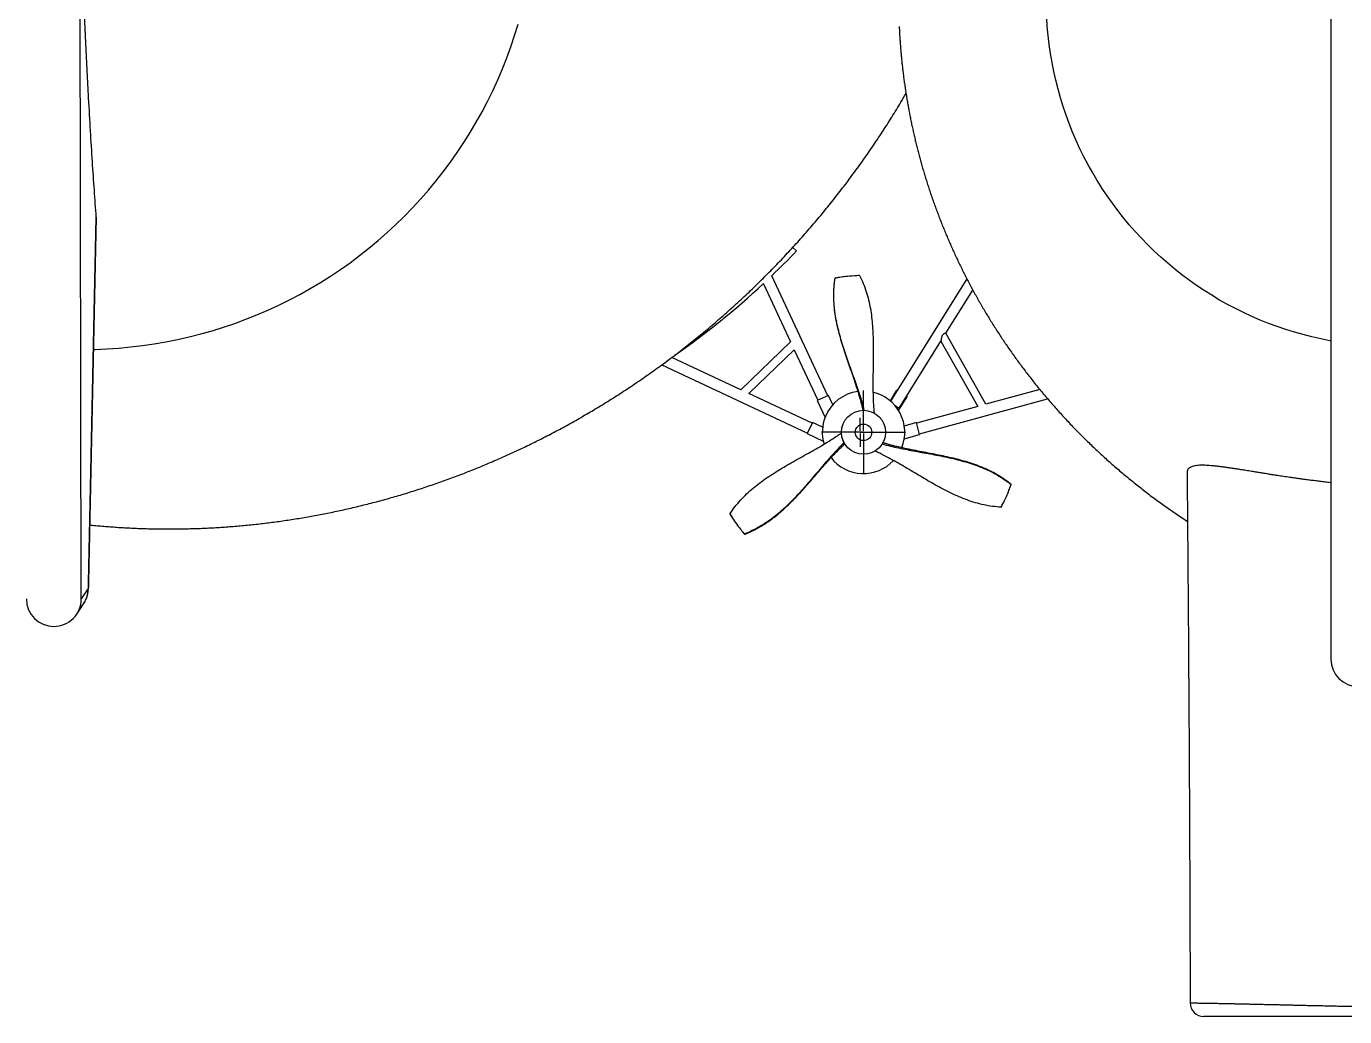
# Model space of a CAD drawing. Header units: millimetres. Extents: x 0 to 594, y 0 to 420.
# Drawn here: x 157.62 to 181.61, y 287.48 to 305.49 of the extents above; entities that cross this region are included whole.
import ezdxf

# ---------------------------------------------------------------- set-up
doc = ezdxf.new("R2010")
doc.units = ezdxf.units.MM
doc.layers.add('10', color=7, linetype='Continuous')

# ---------------------------------------------------------------- blocks, each defined once
blk = doc.blocks.new('SW_CENTERMARKSYMBOL_9')
at = {"layer": '10', "color": 0}
for p, q in [((0, 0.025), (0, 0.7625)), ((-0.025, 0), (-0.7625, 0)), ((0, 0), (-0.0125, 0)), ((0, 0), (0, 0.0125)), ((0, 0), (0, -0.0125)), ((0, 0), (0.0125, 0)), ((0.025, 0), (0.7625, 0)), ((0, -0.025), (0, -0.7625))]:
    blk.add_line(p, q, dxfattribs=at)
blk = doc.blocks.new('SW_CENTERMARKSYMBOL_11')
at = {"layer": '10', "color": 0}
for p, q in [((0, 0.025), (0, 0.2625)), ((-0.025, 0), (-0.2625, 0)), ((0, 0), (-0.0125, 0)), ((0, 0), (0, 0.0125)), ((0, 0), (0, -0.0125)), ((0, 0), (0.0125, 0)), ((0.025, 0), (0.2625, 0)), ((0, -0.025), (0, -0.2625))]:
    blk.add_line(p, q, dxfattribs=at)

msp = doc.modelspace()

# ---------------------------------------------------------------- linework, layer by layer
at = {"color": 7, "linetype": 'Continuous', "lineweight": 25}
for p, q in [((158.623, 295.077), (158.579, 319.044)), ((181.357, 317.983), (181.357, 293.983)), ((158.896, 302.02), (158.755, 295.386)), ((158.756, 295.375), (158.896, 302.011)), ((158.896, 302.02), (158.895, 302.011)), ((171.567, 301.469), (171.634, 301.405)), ((171.032, 300.81), (171.525, 299.752)), ((172.202, 298.773), (171.185, 300.955)), ((172.388, 300.918), (172.331, 300.909)), ((172.331, 300.909), (172.335, 300.91)), ((172.779, 300.956), (172.724, 300.954)), ((172.779, 300.956), (172.782, 300.956)), ((172.782, 300.956), (172.783, 300.956)), ((174.734, 300.899), (173.346, 298.674)), ((174.351, 299.908), (174.842, 300.694)), ((175.081, 298.617), (174.352, 299.908)), ((171.525, 299.752), (170.623, 298.88)), ((170.769, 298.812), (171.593, 299.608)), ((171.593, 299.608), (172.021, 298.689)), ((173.504, 298.549), (174.261, 299.763)), ((174.261, 299.763), (174.931, 298.576)), ((169.182, 299.332), (171.836, 298.094)), ((170.623, 298.88), (169.364, 299.467)), ((173.456, 298.873), (173.337, 298.682)), ((173.456, 298.873), (173.466, 298.867)), ((176.061, 298.886), (175.081, 298.617)), ((171.92, 298.276), (170.769, 298.812)), ((172.214, 298.779), (172.01, 298.684)), ((172.01, 298.684), (172.153, 298.376)), ((172.294, 298.607), (172.214, 298.779)), ((173.419, 298.602), (173.504, 298.549)), ((173.491, 298.505), (173.647, 298.754)), ((173.636, 298.761), (173.647, 298.754)), ((173.872, 298.078), (176.202, 298.717)), ((172.842, 298.509), (172.867, 298.508)), ((173.04, 298.462), (173.046, 298.459)), ((174.931, 298.576), (173.819, 298.271)), ((171.926, 298.287), (171.831, 298.083)), ((172.11, 298.201), (171.926, 298.287)), ((173.815, 298.283), (173.595, 298.222)), ((173.875, 298.066), (173.815, 298.283)), ((171.831, 298.083), (172.122, 297.947)), ((172.455, 298.092), (172.454, 298.099)), ((172.503, 297.917), (172.482, 297.962)), ((172.513, 297.897), (172.501, 297.92)), ((173.207, 297.919), (173.194, 297.897)), ((173.595, 297.989), (173.875, 298.066)), ((173.067, 297.77), (173.062, 297.766)), ((173.101, 297.793), (173.099, 297.792)), ((175.521, 297.107), (175.541, 297.161)), ((175.541, 297.161), (175.539, 297.157)), ((175.358, 296.749), (175.356, 296.746)), ((175.358, 296.749), (175.383, 296.798)), ((170.424, 296.622), (170.423, 296.623)), ((170.425, 296.619), (170.424, 296.622)), ((170.425, 296.619), (170.455, 296.573)), ((170.654, 296.299), (170.69, 296.255)), ((170.69, 296.255), (170.687, 296.258)), ((158.748, 295.266), (158.623, 295.077)), ((158.756, 295.375), (158.755, 295.386)), ((158.539, 294.8), (158.665, 294.988)), ((178.796, 287.732), (178.796, 287.732))]:
    msp.add_line(p, q, dxfattribs=at)
at = {"color": 7, "linetype": 'Continuous', "lineweight": 25, "flags": 128}
for points in [[(181.357, 299.769), (181.335, 299.773), (181.173, 299.805), (181.012, 299.842), (180.852, 299.883), (180.693, 299.927), (180.536, 299.976), (180.379, 300.03), (180.224, 300.087), (180.071, 300.148), (179.919, 300.213), (179.769, 300.283), (179.621, 300.356), (179.475, 300.433), (179.331, 300.513), (179.189, 300.598), (179.05, 300.686), (178.912, 300.778), (178.777, 300.873), (178.645, 300.972), (178.515, 301.075), (178.389, 301.18), (178.264, 301.29), (178.143, 301.402), (178.025, 301.517), (177.91, 301.636), (177.798, 301.757), (177.689, 301.881), (177.583, 302.008), (177.481, 302.138), (177.382, 302.271), (177.287, 302.406), (177.195, 302.543), (177.107, 302.683), (177.023, 302.825), (176.942, 302.969), (176.865, 303.116), (176.792, 303.264), (176.723, 303.414), (176.658, 303.566), (176.597, 303.72), (176.539, 303.875), (176.486, 304.031), (176.437, 304.189), (176.393, 304.348), (176.352, 304.508), (176.316, 304.67), (176.283, 304.832), (176.255, 304.995), (176.232, 305.158), (176.212, 305.323), (176.197, 305.487), (176.186, 305.652)], [(158.845, 299.616), (158.872, 299.616), (159.089, 299.625), (159.305, 299.639), (159.52, 299.659), (159.735, 299.684), (159.949, 299.715), (160.162, 299.752), (160.375, 299.794), (160.586, 299.842), (160.795, 299.895), (161.003, 299.954), (161.21, 300.018), (161.415, 300.087), (161.618, 300.162), (161.819, 300.242), (162.017, 300.328), (162.214, 300.418), (162.408, 300.514), (162.599, 300.615), (162.788, 300.72), (162.973, 300.831), (163.156, 300.946), (163.336, 301.067), (163.512, 301.191), (163.686, 301.321), (163.855, 301.455), (164.021, 301.593), (164.184, 301.736), (164.342, 301.882), (164.497, 302.033), (164.648, 302.188), (164.794, 302.347), (164.937, 302.51), (165.075, 302.676), (165.208, 302.846), (165.338, 303.019), (165.462, 303.196), (165.582, 303.376), (165.697, 303.559), (165.807, 303.745), (165.913, 303.933), (166.013, 304.125), (166.108, 304.319), (166.199, 304.515), (166.284, 304.714), (166.363, 304.915), (166.438, 305.118), (166.507, 305.323), (166.571, 305.529)], [(158.755, 295.386), (158.755, 295.367), (158.755, 295.35), (158.754, 295.334), (158.753, 295.32), (158.753, 295.307), (158.752, 295.295), (158.751, 295.286), (158.751, 295.278), (158.75, 295.272), (158.749, 295.268), (158.748, 295.266)]]:
    msp.add_lwpolyline(points, dxfattribs=at)
at = {"color": 7, "linetype": 'Continuous', "lineweight": 25}
for radius in [0.4, 0.15]:
    msp.add_circle((172.854, 298.108), radius, dxfattribs=at)
for centre, radius, start, end in [((161.06, 311.511), 14.627, 313.8066, 316.2962), ((161.06, 311.511), 14.627, 304.8507, 312.9809), ((172.854, 298.108), 0.75, 97.9734, 157.5517), ((172.854, 298.108), 0.75, 337.9695, 76.7283), ((172.854, 298.108), 0.75, 157.5517, 196.7413), ((172.854, 298.108), 0.75, 217.9753, 316.7298), ((158.25, 295.265), 0.498, 326.3438, 0.1111), ((158.124, 295.078), 0.501, 180.1439, 270.0044), ((158.124, 295.076), 0.498, 269.9608, 0.1004), ((181.857, 293.982), 0.5, 179.9607, 269.9607), ((179.046, 287.733), 0.25, 180.1172, 270.0001)]:
    msp.add_arc(centre, radius, start, end, dxfattribs=at)
for points, knots in [([(158.896, 302.02), (158.884, 302.177), (158.872, 302.34), (158.848, 302.678), (158.837, 302.852), (158.813, 303.213), (158.802, 303.399), (158.779, 303.783), (158.768, 303.981), (158.751, 304.288), (158.746, 304.391), (158.735, 304.602), (158.729, 304.709), (158.718, 304.926), (158.713, 305.036), (158.705, 305.204), (158.702, 305.261), (158.697, 305.375), (158.694, 305.432), (158.689, 305.548), (158.686, 305.607), (158.681, 305.725), (158.678, 305.785), (158.673, 305.905), (158.67, 305.966), (158.667, 306.059), (158.665, 306.09), (158.663, 306.152), (158.662, 306.184), (158.659, 306.248), (158.658, 306.28), (158.656, 306.329), (158.655, 306.345), (158.654, 306.378), (158.654, 306.394), (158.652, 306.444), (158.651, 306.478), (158.648, 306.547), (158.647, 306.582), (158.645, 306.635), (158.645, 306.653), (158.644, 306.69), (158.643, 306.709), (158.642, 306.747), (158.642, 306.766), (158.641, 306.796), (158.641, 306.806), (158.64, 306.827), (158.64, 306.837), (158.64, 306.868), (158.639, 306.889), (158.638, 306.932), (158.638, 306.954), (158.638, 306.988), (158.638, 307), (158.637, 307.017), (158.637, 307.023), (158.637, 307.035), (158.637, 307.041), (158.637, 307.071), (158.637, 307.094), (158.637, 307.142), (158.637, 307.166), (158.637, 307.197), (158.637, 307.203), (158.637, 307.215), (158.637, 307.221), (158.637, 307.239), (158.637, 307.25), (158.638, 307.285), (158.638, 307.308), (158.638, 307.342), (158.638, 307.353), (158.639, 307.37), (158.639, 307.375), (158.639, 307.386), (158.639, 307.392), (158.639, 307.419), (158.64, 307.441), (158.641, 307.483), (158.641, 307.503), (158.642, 307.544), (158.642, 307.564), (158.643, 307.603), (158.644, 307.623), (158.645, 307.681), (158.646, 307.719), (158.648, 307.794), (158.649, 307.83), (158.652, 307.903), (158.653, 307.94), (158.654, 307.993), (158.655, 308.011), (158.656, 308.047), (158.656, 308.064), (158.658, 308.117), (158.659, 308.152), (158.662, 308.222), (158.663, 308.256), (158.666, 308.359), (158.668, 308.427), (158.673, 308.562), (158.676, 308.629), (158.68, 308.761), (158.683, 308.827), (158.69, 309.023), (158.695, 309.151), (158.705, 309.406), (158.71, 309.532), (158.72, 309.781), (158.725, 309.904), (158.733, 310.086), (158.735, 310.147), (158.74, 310.267), (158.743, 310.326), (158.756, 310.623), (158.766, 310.854), (158.788, 311.305), (158.798, 311.525), (158.82, 311.953), (158.831, 312.161), (158.853, 312.567), (158.864, 312.764), (158.876, 312.956)], [0, 0, 0, 0, 0.0625, 0.0625, 0.125, 0.125, 0.1875, 0.1875, 0.25, 0.25, 0.28125, 0.28125, 0.3125, 0.3125, 0.34375, 0.34375, 0.359375, 0.359375, 0.375, 0.375, 0.390625, 0.390625, 0.40625, 0.40625, 0.421875, 0.421875, 0.429687, 0.429687, 0.4375, 0.4375, 0.445312, 0.445312, 0.449219, 0.449219, 0.453125, 0.453125, 0.460937, 0.460937, 0.46875, 0.46875, 0.472656, 0.472656, 0.476562, 0.476562, 0.480469, 0.480469, 0.482422, 0.482422, 0.484375, 0.484375, 0.488281, 0.488281, 0.492187, 0.492187, 0.494141, 0.494141, 0.495117, 0.495117, 0.496094, 0.496094, 0.5, 0.5, 0.503906, 0.503906, 0.504883, 0.504883, 0.505859, 0.505859, 0.507812, 0.507812, 0.511719, 0.511719, 0.513672, 0.513672, 0.514648, 0.514648, 0.515625, 0.515625, 0.519531, 0.519531, 0.523437, 0.523437, 0.527344, 0.527344, 0.53125, 0.53125, 0.539062, 0.539062, 0.546875, 0.546875, 0.554687, 0.554687, 0.558594, 0.558594, 0.5625, 0.5625, 0.570312, 0.570312, 0.578125, 0.578125, 0.59375, 0.59375, 0.609375, 0.609375, 0.625, 0.625, 0.65625, 0.65625, 0.6875, 0.6875, 0.71875, 0.71875, 0.734375, 0.734375, 0.75, 0.75, 0.8125, 0.8125, 0.875, 0.875, 0.9375, 0.9375, 1, 1, 1, 1]), ([(173.503, 305.488), (173.504, 305.462), (173.507, 305.408), (173.511, 305.327), (173.516, 305.245), (173.522, 305.162), (173.529, 305.077), (173.536, 304.992), (173.544, 304.906), (173.553, 304.82), (173.563, 304.733), (173.573, 304.646), (173.584, 304.558), (173.596, 304.47), (173.609, 304.382), (173.622, 304.293), (173.637, 304.204), (173.652, 304.115), (173.668, 304.025), (173.684, 303.935), (173.702, 303.845), (173.72, 303.755), (173.739, 303.665), (173.759, 303.574), (173.78, 303.483), (173.801, 303.392), (173.824, 303.301), (173.847, 303.21), (173.871, 303.119), (173.896, 303.027), (173.922, 302.935), (173.949, 302.844), (173.977, 302.752), (174.006, 302.66), (174.035, 302.568), (174.066, 302.475), (174.097, 302.383), (174.13, 302.291), (174.163, 302.198), (174.197, 302.106), (174.233, 302.013), (174.269, 301.92), (174.306, 301.827), (174.344, 301.735), (174.383, 301.642), (174.423, 301.549), (174.465, 301.456), (174.507, 301.363), (174.55, 301.27), (174.594, 301.177), (174.64, 301.085), (174.686, 300.992), (174.733, 300.899), (174.782, 300.806), (174.831, 300.713), (174.882, 300.621), (174.934, 300.528), (174.987, 300.436), (175.04, 300.343), (175.095, 300.251), (175.151, 300.159), (175.209, 300.067), (175.267, 299.975), (175.327, 299.884), (175.387, 299.792), (175.449, 299.701), (175.512, 299.61), (175.576, 299.519), (175.641, 299.428), (175.707, 299.338), (175.775, 299.248), (175.844, 299.158), (175.914, 299.068), (175.985, 298.979), (176.057, 298.89), (176.13, 298.802), (176.205, 298.714), (176.281, 298.626), (176.358, 298.539), (176.436, 298.452), (176.515, 298.365), (176.596, 298.279), (176.677, 298.194), (176.76, 298.109), (176.845, 298.024), (176.93, 297.94), (177.016, 297.856), (177.104, 297.774), (177.193, 297.691), (177.283, 297.609), (177.374, 297.528), (177.467, 297.448), (177.56, 297.368), (177.655, 297.289), (177.751, 297.21), (177.848, 297.133), (177.946, 297.056), (178.046, 296.98), (178.146, 296.904), (178.248, 296.829), (178.351, 296.756), (178.455, 296.683), (178.56, 296.611), (178.658, 296.545), (178.721, 296.504), (178.748, 296.486)], [0, 0, 0, 0, 0.005488, 0.011124, 0.016858, 0.022676, 0.028569, 0.034529, 0.040551, 0.046631, 0.052766, 0.058954, 0.065194, 0.071485, 0.077827, 0.084219, 0.090661, 0.097155, 0.103701, 0.110299, 0.11695, 0.123656, 0.130418, 0.137237, 0.144113, 0.151049, 0.158046, 0.165105, 0.172228, 0.179416, 0.186671, 0.193993, 0.201386, 0.20885, 0.216387, 0.223999, 0.231686, 0.239452, 0.247296, 0.255222, 0.26323, 0.271322, 0.279499, 0.287764, 0.296117, 0.304561, 0.313096, 0.321725, 0.330449, 0.339268, 0.348186, 0.357203, 0.36632, 0.375539, 0.384862, 0.394289, 0.403823, 0.413464, 0.423213, 0.433073, 0.443043, 0.453126, 0.463323, 0.473634, 0.48406, 0.494604, 0.505265, 0.516046, 0.526946, 0.537966, 0.549109, 0.560373, 0.571761, 0.583273, 0.59491, 0.606672, 0.61856, 0.630575, 0.642717, 0.654987, 0.667384, 0.679911, 0.692566, 0.70535, 0.718264, 0.731307, 0.74448, 0.757784, 0.771217, 0.78478, 0.798473, 0.812295, 0.826248, 0.840329, 0.85454, 0.86888, 0.883348, 0.897943, 0.912667, 0.927517, 0.942493, 0.957595, 0.972821, 0.988172, 1, 1, 1, 1]), ([(158.778, 296.423), (158.795, 296.421), (158.851, 296.415), (158.946, 296.407), (159.063, 296.397), (159.18, 296.388), (159.299, 296.379), (159.417, 296.372), (159.537, 296.366), (159.657, 296.361), (159.777, 296.357), (159.898, 296.353), (160.02, 296.351), (160.142, 296.35), (160.264, 296.35), (160.387, 296.351), (160.511, 296.353), (160.635, 296.356), (160.759, 296.36), (160.884, 296.365), (161.009, 296.371), (161.135, 296.379), (161.261, 296.387), (161.388, 296.397), (161.515, 296.408), (161.643, 296.42), (161.771, 296.433), (161.899, 296.447), (162.028, 296.463), (162.157, 296.48), (162.286, 296.497), (162.416, 296.517), (162.546, 296.537), (162.677, 296.559), (162.807, 296.582), (162.939, 296.606), (163.07, 296.631), (163.201, 296.658), (163.333, 296.686), (163.465, 296.715), (163.598, 296.746), (163.73, 296.778), (163.863, 296.811), (163.996, 296.846), (164.129, 296.882), (164.262, 296.919), (164.395, 296.957), (164.528, 296.997), (164.662, 297.039), (164.795, 297.082), (164.929, 297.126), (165.063, 297.171), (165.196, 297.218), (165.33, 297.266), (165.464, 297.316), (165.597, 297.367), (165.731, 297.42), (165.865, 297.474), (165.998, 297.529), (166.131, 297.586), (166.264, 297.644), (166.398, 297.704), (166.53, 297.765), (166.663, 297.827), (166.796, 297.891), (166.928, 297.957), (167.06, 298.023), (167.192, 298.092), (167.323, 298.161), (167.454, 298.232), (167.585, 298.305), (167.715, 298.379), (167.845, 298.455), (167.975, 298.531), (168.104, 298.61), (168.233, 298.69), (168.362, 298.771), (168.49, 298.853), (168.617, 298.937), (168.744, 299.023), (168.87, 299.11), (168.996, 299.198), (169.121, 299.287), (169.246, 299.378), (169.37, 299.471), (169.493, 299.565), (169.615, 299.66), (169.737, 299.756), (169.859, 299.854), (169.979, 299.954), (170.099, 300.054), (170.218, 300.156), (170.336, 300.259), (170.453, 300.364), (170.569, 300.47), (170.685, 300.577), (170.8, 300.685), (170.914, 300.795), (171.026, 300.906), (171.138, 301.018), (171.249, 301.131), (171.359, 301.246), (171.468, 301.362), (171.576, 301.479), (171.683, 301.597), (171.789, 301.716), (171.894, 301.837), (171.998, 301.958), (172.1, 302.081), (172.202, 302.205), (172.302, 302.33), (172.401, 302.455), (172.499, 302.582), (172.596, 302.71), (172.691, 302.839), (172.786, 302.969), (172.879, 303.1), (172.971, 303.232), (173.061, 303.365), (173.15, 303.499), (173.238, 303.633), (173.325, 303.769), (173.41, 303.905), (173.494, 304.042), (173.566, 304.163), (173.61, 304.238), (173.627, 304.266)], [0, 0, 0, 0, 0.002075, 0.006865, 0.011705, 0.016598, 0.021542, 0.02654, 0.031591, 0.036696, 0.041855, 0.047069, 0.052339, 0.057664, 0.063046, 0.068485, 0.073982, 0.079536, 0.085148, 0.090819, 0.09655, 0.102339, 0.108189, 0.114099, 0.120069, 0.1261, 0.132192, 0.138346, 0.144561, 0.150839, 0.157178, 0.163581, 0.170045, 0.176573, 0.183164, 0.189818, 0.196535, 0.203315, 0.210159, 0.217067, 0.224038, 0.231073, 0.238172, 0.245334, 0.25256, 0.259849, 0.267202, 0.274618, 0.282098, 0.28964, 0.297246, 0.304915, 0.312646, 0.320439, 0.328294, 0.336212, 0.34419, 0.35223, 0.360331, 0.368493, 0.376714, 0.384995, 0.393335, 0.401735, 0.410192, 0.418707, 0.42728, 0.435909, 0.444595, 0.453336, 0.462132, 0.470982, 0.479886, 0.488843, 0.497852, 0.506912, 0.516024, 0.525185, 0.534395, 0.543654, 0.552961, 0.562314, 0.571712, 0.581156, 0.590644, 0.600174, 0.609747, 0.619361, 0.629015, 0.638708, 0.648439, 0.658207, 0.668011, 0.67785, 0.687722, 0.697627, 0.707564, 0.717531, 0.727527, 0.737551, 0.747603, 0.757679, 0.76778, 0.777905, 0.788051, 0.798218, 0.808404, 0.818609, 0.82883, 0.839068, 0.849319, 0.859584, 0.86986, 0.880147, 0.890442, 0.900746, 0.911056, 0.921371, 0.93169, 0.942012, 0.952334, 0.962656, 0.972976, 0.983293, 0.993605, 1, 1, 1, 1]), ([(172.331, 300.909), (172.331, 300.906), (172.33, 300.9), (172.328, 300.891), (172.327, 300.882), (172.326, 300.873), (172.325, 300.864), (172.323, 300.855), (172.322, 300.846), (172.321, 300.837), (172.32, 300.828), (172.319, 300.819), (172.318, 300.81), (172.317, 300.802), (172.316, 300.793), (172.315, 300.784), (172.315, 300.775), (172.314, 300.766), (172.313, 300.757), (172.312, 300.748), (172.312, 300.74), (172.311, 300.731), (172.311, 300.722), (172.31, 300.713), (172.31, 300.704), (172.309, 300.696), (172.309, 300.687), (172.308, 300.678), (172.308, 300.669), (172.308, 300.661), (172.308, 300.652), (172.307, 300.643), (172.307, 300.634), (172.307, 300.626), (172.307, 300.617), (172.307, 300.608), (172.307, 300.576), (172.308, 300.522), (172.312, 300.445), (172.319, 300.368), (172.328, 300.291), (172.34, 300.215), (172.353, 300.138), (172.369, 300.062), (172.392, 299.96), (172.425, 299.835), (172.469, 299.685), (172.517, 299.537), (172.568, 299.389), (172.619, 299.243), (172.671, 299.093), (172.72, 298.948), (172.759, 298.824), (172.787, 298.729), (172.804, 298.667), (172.816, 298.619), (172.823, 298.589), (172.829, 298.567), (172.832, 298.552), (172.836, 298.537), (172.839, 298.523), (172.841, 298.513), (172.842, 298.509)], [0, 0, 0, 0, 0.003666, 0.007325, 0.010979, 0.014628, 0.01827, 0.021908, 0.025539, 0.029166, 0.032787, 0.036403, 0.040014, 0.043619, 0.04722, 0.050816, 0.054407, 0.057993, 0.061574, 0.065151, 0.068723, 0.07229, 0.075853, 0.079412, 0.082967, 0.086517, 0.090063, 0.093604, 0.097142, 0.100676, 0.104206, 0.107731, 0.111253, 0.114772, 0.118286, 0.121797, 0.125305, 0.156639, 0.187807, 0.218843, 0.249777, 0.281324, 0.312753, 0.344085, 0.375339, 0.438554, 0.500823, 0.564639, 0.626264, 0.691105, 0.751587, 0.8181, 0.876408, 0.909066, 0.93845, 0.954405, 0.969308, 0.975848, 0.982188, 0.988326, 0.994263, 1, 1, 1, 1]), ([(172.867, 298.508), (172.861, 298.533), (172.854, 298.558), (172.841, 298.608), (172.834, 298.632), (172.812, 298.707), (172.796, 298.756), (172.765, 298.855), (172.748, 298.904), (172.715, 299.002), (172.698, 299.051), (172.646, 299.197), (172.61, 299.295), (172.541, 299.491), (172.508, 299.589), (172.446, 299.787), (172.417, 299.887), (172.386, 300.013), (172.38, 300.038), (172.369, 300.089), (172.364, 300.114), (172.349, 300.191), (172.34, 300.242), (172.319, 300.395), (172.312, 300.498), (172.311, 300.703), (172.319, 300.806), (172.335, 300.91)], [0, 0, 0, 0, 0.0155618, 0.0155618, 0.0311236, 0.0311236, 0.0622473, 0.0622473, 0.0933709, 0.0933709, 0.1244945, 0.1244945, 0.1867418, 0.1867418, 0.248989, 0.248989, 0.3112363, 0.3112363, 0.3267981, 0.3267981, 0.3423599, 0.3423599, 0.3734835, 0.3734835, 0.4357308, 0.4357308, 0.4979781, 0.4979781, 0.4979781, 0.4979781]), ([(172.783, 300.956), (172.767, 300.956), (172.694, 300.953), (172.581, 300.945), (172.468, 300.931), (172.392, 300.92), (172.355, 300.913), (172.335, 300.91)], [0.54077607, 0.54077607, 0.54077607, 0.54077607, 0.54761905, 0.57142857, 0.58823529, 0.5952381, 0.60374723, 0.60374723, 0.60374723, 0.60374723]), ([(172.783, 300.956), (172.832, 300.861), (172.871, 300.764), (172.919, 300.613), (172.933, 300.563), (172.958, 300.46), (172.969, 300.408), (172.997, 300.251), (173.009, 300.146), (173.025, 299.935), (173.029, 299.829), (173.032, 299.617), (173.031, 299.511), (173.028, 299.299), (173.026, 299.193), (173.025, 299.034), (173.025, 298.981), (173.025, 298.876), (173.026, 298.823), (173.029, 298.718), (173.031, 298.666), (173.036, 298.588), (173.037, 298.562), (173.041, 298.51), (173.044, 298.485), (173.046, 298.459)], [0, 0, 0, 0, 0.0631538, 0.0631538, 0.0947307, 0.0947307, 0.1263076, 0.1263076, 0.1894613, 0.1894613, 0.2526151, 0.2526151, 0.3157689, 0.3157689, 0.3789227, 0.3789227, 0.4104996, 0.4104996, 0.4420765, 0.4420765, 0.4736534, 0.4736534, 0.4894418, 0.4894418, 0.5052302, 0.5052302, 0.5052302, 0.5052302]), ([(174.351, 299.908), (174.351, 299.908), (174.352, 299.908), (174.35, 299.908), (174.347, 299.907), (174.341, 299.906), (174.334, 299.904), (174.325, 299.901), (174.317, 299.897), (174.309, 299.892), (174.301, 299.886), (174.295, 299.879), (174.288, 299.871), (174.283, 299.861), (174.277, 299.847), (174.272, 299.831), (174.268, 299.813), (174.265, 299.796), (174.264, 299.784), (174.263, 299.776), (174.262, 299.769), (174.261, 299.764), (174.261, 299.763), (174.261, 299.763)], [0, 0, 0, 0, 0.015711, 0.061049, 0.107686, 0.153407, 0.200347, 0.247995, 0.297139, 0.332638, 0.369098, 0.404633, 0.441297, 0.487134, 0.534241, 0.612586, 0.693002, 0.759347, 0.827161, 0.865556, 0.904694, 0.967516, 1, 1, 1, 1]), ([(170.423, 296.623), (170.481, 296.712), (170.546, 296.795), (170.652, 296.912), (170.689, 296.95), (170.765, 297.023), (170.805, 297.058), (170.927, 297.16), (171.012, 297.223), (171.186, 297.343), (171.276, 297.399), (171.458, 297.508), (171.55, 297.56), (171.735, 297.664), (171.828, 297.715), (171.967, 297.793), (172.013, 297.819), (172.104, 297.873), (172.149, 297.9), (172.239, 297.955), (172.283, 297.983), (172.348, 298.026), (172.37, 298.04), (172.412, 298.069), (172.433, 298.084), (172.454, 298.099)], [0, 0, 0, 0, 0.0631538, 0.0631538, 0.0947307, 0.0947307, 0.1263076, 0.1263076, 0.1894613, 0.1894613, 0.2526151, 0.2526151, 0.3157689, 0.3157689, 0.3789227, 0.3789227, 0.4104996, 0.4104996, 0.4420765, 0.4420765, 0.4736534, 0.4736534, 0.4894418, 0.4894418, 0.5052302, 0.5052302, 0.5052302, 0.5052302]), ([(172.501, 297.92), (172.483, 297.902), (172.464, 297.884), (172.428, 297.847), (172.41, 297.828), (172.357, 297.772), (172.322, 297.734), (172.252, 297.658), (172.218, 297.619), (172.15, 297.541), (172.116, 297.501), (172.015, 297.383), (171.948, 297.304), (171.813, 297.146), (171.745, 297.068), (171.604, 296.915), (171.532, 296.84), (171.439, 296.751), (171.42, 296.733), (171.381, 296.698), (171.362, 296.681), (171.303, 296.629), (171.263, 296.597), (171.141, 296.502), (171.056, 296.444), (170.878, 296.341), (170.785, 296.296), (170.687, 296.258)], [0, 0, 0, 0, 0.0155618, 0.0155618, 0.0311236, 0.0311236, 0.0622473, 0.0622473, 0.0933709, 0.0933709, 0.1244945, 0.1244945, 0.1867418, 0.1867418, 0.248989, 0.248989, 0.3112363, 0.3112363, 0.3267981, 0.3267981, 0.3423599, 0.3423599, 0.3734835, 0.3734835, 0.4357308, 0.4357308, 0.4979781, 0.4979781, 0.4979781, 0.4979781]), ([(170.69, 296.255), (170.693, 296.256), (170.699, 296.258), (170.707, 296.262), (170.716, 296.265), (170.724, 296.268), (170.732, 296.272), (170.741, 296.275), (170.749, 296.279), (170.757, 296.282), (170.765, 296.286), (170.774, 296.289), (170.782, 296.293), (170.79, 296.296), (170.798, 296.3), (170.806, 296.304), (170.814, 296.308), (170.822, 296.311), (170.83, 296.315), (170.838, 296.319), (170.846, 296.323), (170.854, 296.327), (170.862, 296.331), (170.87, 296.335), (170.878, 296.339), (170.886, 296.343), (170.894, 296.347), (170.901, 296.351), (170.909, 296.355), (170.917, 296.359), (170.925, 296.363), (170.932, 296.367), (170.94, 296.372), (170.947, 296.376), (170.955, 296.38), (170.963, 296.384), (170.99, 296.4), (171.037, 296.428), (171.102, 296.471), (171.165, 296.515), (171.226, 296.561), (171.287, 296.609), (171.347, 296.66), (171.405, 296.711), (171.481, 296.782), (171.573, 296.873), (171.681, 296.987), (171.785, 297.102), (171.888, 297.22), (171.989, 297.337), (172.093, 297.457), (172.194, 297.572), (172.282, 297.668), (172.35, 297.74), (172.395, 297.785), (172.431, 297.82), (172.453, 297.841), (172.469, 297.857), (172.481, 297.868), (172.492, 297.878), (172.503, 297.888), (172.51, 297.894), (172.513, 297.897)], [0, 0, 0, 0, 0.003666, 0.007325, 0.010979, 0.014628, 0.01827, 0.021908, 0.025539, 0.029166, 0.032787, 0.036403, 0.040014, 0.043619, 0.04722, 0.050816, 0.054407, 0.057993, 0.061574, 0.065151, 0.068723, 0.07229, 0.075853, 0.079412, 0.082967, 0.086517, 0.090063, 0.093604, 0.097142, 0.100676, 0.104206, 0.107731, 0.111253, 0.114772, 0.118286, 0.121797, 0.125305, 0.156639, 0.187807, 0.218843, 0.249777, 0.281324, 0.312753, 0.344085, 0.375339, 0.438554, 0.500823, 0.564639, 0.626264, 0.691105, 0.751587, 0.8181, 0.876408, 0.909066, 0.93845, 0.954405, 0.969308, 0.975848, 0.982188, 0.988326, 0.994263, 1, 1, 1, 1]), ([(172.501, 297.92), (172.494, 297.934), (172.486, 297.948), (172.482, 297.962), (172.482, 297.962)], [0, 0, 0, 0, 0.997162, 1, 1, 1, 1]), ([(173.194, 297.897), (173.218, 297.89), (173.243, 297.883), (173.293, 297.87), (173.318, 297.864), (173.394, 297.846), (173.444, 297.834), (173.545, 297.812), (173.596, 297.802), (173.698, 297.782), (173.749, 297.772), (173.902, 297.744), (174.004, 297.726), (174.208, 297.688), (174.31, 297.668), (174.512, 297.623), (174.613, 297.598), (174.737, 297.561), (174.762, 297.553), (174.812, 297.538), (174.837, 297.53), (174.91, 297.504), (174.959, 297.486), (175.102, 297.428), (175.195, 297.383), (175.373, 297.281), (175.458, 297.223), (175.539, 297.157)], [0, 0, 0, 0, 0.0155618, 0.0155618, 0.0311236, 0.0311236, 0.0622473, 0.0622473, 0.0933709, 0.0933709, 0.1244945, 0.1244945, 0.1867418, 0.1867418, 0.248989, 0.248989, 0.3112363, 0.3112363, 0.3267981, 0.3267981, 0.3423599, 0.3423599, 0.3734835, 0.3734835, 0.4357308, 0.4357308, 0.4979781, 0.4979781, 0.4979781, 0.4979781]), ([(175.541, 297.161), (175.539, 297.163), (175.534, 297.166), (175.527, 297.172), (175.52, 297.178), (175.513, 297.183), (175.505, 297.189), (175.498, 297.194), (175.491, 297.2), (175.484, 297.205), (175.477, 297.211), (175.47, 297.216), (175.462, 297.221), (175.455, 297.227), (175.448, 297.232), (175.441, 297.237), (175.433, 297.242), (175.426, 297.247), (175.419, 297.252), (175.411, 297.257), (175.404, 297.262), (175.397, 297.267), (175.389, 297.272), (175.382, 297.277), (175.375, 297.282), (175.367, 297.286), (175.36, 297.291), (175.352, 297.296), (175.345, 297.301), (175.338, 297.305), (175.33, 297.31), (175.323, 297.314), (175.315, 297.319), (175.308, 297.323), (175.3, 297.328), (175.293, 297.332), (175.265, 297.348), (175.218, 297.374), (175.149, 297.409), (175.079, 297.442), (175.008, 297.472), (174.935, 297.501), (174.862, 297.527), (174.788, 297.552), (174.689, 297.582), (174.564, 297.617), (174.412, 297.653), (174.26, 297.685), (174.106, 297.716), (173.954, 297.745), (173.799, 297.775), (173.649, 297.805), (173.522, 297.833), (173.425, 297.856), (173.363, 297.872), (173.315, 297.886), (173.286, 297.894), (173.264, 297.901), (173.249, 297.905), (173.235, 297.91), (173.221, 297.914), (173.212, 297.917), (173.207, 297.919)], [0, 0, 0, 0, 0.0036655, 0.0073253, 0.0109793, 0.0146276, 0.0182703, 0.0219076, 0.0255393, 0.0291658, 0.0327869, 0.0364028, 0.0400136, 0.0436193, 0.0472199, 0.0508157, 0.0544066, 0.0579927, 0.061574, 0.0651507, 0.0687228, 0.0722904, 0.0758535, 0.0794122, 0.0829666, 0.0865167, 0.0900627, 0.0936044, 0.0971422, 0.1006759, 0.1042056, 0.1077315, 0.1112535, 0.1147718, 0.1182863, 0.1217972, 0.1253045, 0.1566395, 0.1878071, 0.2188427, 0.2497775, 0.2813244, 0.3127529, 0.344085, 0.3753391, 0.4385542, 0.5008232, 0.5646391, 0.6262638, 0.6911045, 0.7515867, 0.8181002, 0.8764081, 0.9090657, 0.9384499, 0.9544047, 0.9693082, 0.9758484, 0.9821875, 0.9883257, 0.9942631, 1, 1, 1, 1]), ([(175.356, 296.745), (175.25, 296.751), (175.145, 296.766), (174.991, 296.799), (174.94, 296.812), (174.839, 296.842), (174.788, 296.859), (174.639, 296.913), (174.542, 296.955), (174.351, 297.047), (174.257, 297.096), (174.072, 297.2), (173.981, 297.253), (173.798, 297.362), (173.708, 297.417), (173.571, 297.497), (173.525, 297.524), (173.433, 297.576), (173.387, 297.602), (173.295, 297.652), (173.248, 297.676), (173.179, 297.711), (173.155, 297.723), (173.109, 297.745), (173.085, 297.756), (173.062, 297.766)], [0, 0, 0, 0, 0.0631538, 0.0631538, 0.0947307, 0.0947307, 0.1263076, 0.1263076, 0.1894613, 0.1894613, 0.2526151, 0.2526151, 0.3157689, 0.3157689, 0.3789227, 0.3789227, 0.4104996, 0.4104996, 0.4420765, 0.4420765, 0.4736534, 0.4736534, 0.4894418, 0.4894418, 0.5052302, 0.5052302, 0.5052302, 0.5052302]), ([(173.101, 297.793), (173.101, 297.793), (173.1, 297.793), (173.1, 297.793), (173.1, 297.792)], [0, 0, 0, 0, 0.349369, 1, 1, 1, 1]), ([(181.357, 297.191), (181.355, 297.191), (181.318, 297.195), (181.252, 297.203), (181.157, 297.214), (181.065, 297.225), (180.975, 297.237), (180.888, 297.248), (180.802, 297.26), (180.719, 297.271), (180.625, 297.285), (180.522, 297.3), (180.418, 297.316), (180.325, 297.33), (180.242, 297.343), (180.162, 297.356), (180.085, 297.368), (180.011, 297.38), (179.928, 297.394), (179.838, 297.408), (179.742, 297.424), (179.652, 297.438), (179.566, 297.451), (179.483, 297.464), (179.405, 297.475), (179.332, 297.484), (179.263, 297.492), (179.2, 297.498), (179.141, 297.503), (179.087, 297.507), (179.037, 297.508), (178.987, 297.508), (178.939, 297.506), (178.893, 297.501), (178.854, 297.493), (178.82, 297.483), (178.793, 297.47), (178.771, 297.454), (178.755, 297.435), (178.745, 297.415), (178.741, 297.396), (178.741, 297.383), (178.741, 297.379)], [0, 0, 0, 0, 0.001138, 0.016094, 0.031046, 0.046115, 0.061188, 0.076259, 0.091616, 0.106976, 0.122333, 0.145473, 0.168614, 0.187301, 0.205992, 0.22468, 0.243439, 0.262199, 0.280958, 0.30901, 0.337071, 0.365133, 0.393187, 0.422545, 0.451909, 0.481275, 0.510634, 0.539882, 0.569138, 0.598396, 0.627653, 0.656903, 0.693456, 0.730017, 0.766578, 0.803132, 0.839682, 0.876238, 0.912795, 0.949345, 0.980666, 1, 1, 1, 1]), ([(175.356, 296.745), (175.364, 296.76), (175.398, 296.824), (175.448, 296.926), (175.492, 297.031), (175.52, 297.103), (175.533, 297.138), (175.539, 297.157)], [0.54077607, 0.54077607, 0.54077607, 0.54077607, 0.54761905, 0.57142857, 0.58823529, 0.5952381, 0.60374723, 0.60374723, 0.60374723, 0.60374723]), ([(178.74, 297.379), (178.74, 297.377), (178.741, 297.302), (178.742, 297.155), (178.744, 296.942), (178.746, 296.734), (178.748, 296.534), (178.749, 296.339), (178.751, 296.156), (178.752, 295.984), (178.753, 295.822), (178.755, 295.666), (178.756, 295.516), (178.757, 295.37), (178.758, 295.229), (178.759, 295.093), (178.76, 294.96), (178.761, 294.834), (178.762, 294.713), (178.763, 294.597), (178.764, 294.487), (178.764, 294.38), (178.765, 294.276), (178.766, 294.175), (178.766, 294.081), (178.767, 293.993), (178.768, 293.913), (178.768, 293.839), (178.769, 293.772), (178.769, 293.71), (178.769, 293.651), (178.77, 293.583), (178.77, 293.507), (178.771, 293.422), (178.771, 293.321), (178.772, 293.205), (178.773, 293.073), (178.774, 292.934), (178.775, 292.792), (178.776, 292.633), (178.777, 292.456), (178.778, 292.262), (178.779, 292.071), (178.78, 291.883), (178.781, 291.698), (178.782, 291.512), (178.783, 291.327), (178.784, 291.143), (178.785, 290.963), (178.785, 290.799), (178.786, 290.649), (178.787, 290.514), (178.787, 290.381), (178.788, 290.25), (178.788, 290.12), (178.789, 289.994), (178.789, 289.873), (178.79, 289.757), (178.79, 289.649), (178.791, 289.545), (178.791, 289.466), (178.791, 289.409), (178.791, 289.373), (178.791, 289.337), (178.791, 289.297), (178.792, 289.253), (178.792, 289.203), (178.792, 289.148), (178.792, 289.087), (178.792, 289.02), (178.793, 288.947), (178.793, 288.869), (178.793, 288.786), (178.793, 288.696), (178.794, 288.601), (178.794, 288.5), (178.794, 288.392), (178.794, 288.276), (178.795, 288.152), (178.795, 288.022), (178.795, 287.886), (178.796, 287.789), (178.796, 287.737), (178.796, 287.732)], [0, 0, 0, 0, 0.000546, 0.023355, 0.045501, 0.066984, 0.087803, 0.107959, 0.127451, 0.144737, 0.161465, 0.177636, 0.19325, 0.208307, 0.222807, 0.237109, 0.250825, 0.263954, 0.276497, 0.288452, 0.299821, 0.310604, 0.321787, 0.33226, 0.342024, 0.351077, 0.359421, 0.367055, 0.373979, 0.380202, 0.386287, 0.392571, 0.401101, 0.409975, 0.419191, 0.432313, 0.446075, 0.460477, 0.475347, 0.490349, 0.510188, 0.530251, 0.550547, 0.569545, 0.588751, 0.608167, 0.627488, 0.646486, 0.665164, 0.68352, 0.697717, 0.711717, 0.72552, 0.739125, 0.752533, 0.765725, 0.778415, 0.79027, 0.801549, 0.812254, 0.822383, 0.826206, 0.829939, 0.83359, 0.837579, 0.842155, 0.847317, 0.853066, 0.859401, 0.866323, 0.873832, 0.881927, 0.890609, 0.899878, 0.909734, 0.920177, 0.931206, 0.94339, 0.956219, 0.969692, 0.98381, 0.998572, 1, 1, 1, 1]), ([(170.423, 296.623), (170.431, 296.609), (170.47, 296.547), (170.534, 296.453), (170.602, 296.362), (170.651, 296.302), (170.674, 296.274), (170.687, 296.258)], [0.54077607, 0.54077607, 0.54077607, 0.54077607, 0.54761905, 0.57142857, 0.58823529, 0.5952381, 0.60374723, 0.60374723, 0.60374723, 0.60374723]), ([(158.665, 294.988), (158.67, 294.996), (158.679, 295.01), (158.691, 295.032), (158.701, 295.053), (158.71, 295.073), (158.718, 295.093), (158.725, 295.113), (158.731, 295.131), (158.735, 295.148), (158.739, 295.164), (158.741, 295.178), (158.744, 295.19), (158.745, 295.202), (158.747, 295.213), (158.748, 295.224), (158.749, 295.236), (158.75, 295.25), (158.752, 295.266), (158.753, 295.284), (158.753, 295.302), (158.754, 295.32), (158.755, 295.339), (158.755, 295.357), (158.755, 295.369), (158.756, 295.375)], [0, 0, 0, 0, 0.0578731, 0.1080793, 0.1577342, 0.2061092, 0.252859, 0.2974361, 0.3391887, 0.3776036, 0.4126278, 0.4447596, 0.474881, 0.5040802, 0.5335965, 0.5644404, 0.5985105, 0.638848, 0.692429, 0.7537296, 0.8075101, 0.8572458, 0.9095049, 0.9590884, 1, 1, 1, 1]), ([(178.796, 287.732), (178.796, 287.732), (178.796, 287.732), (178.801, 287.732), (178.812, 287.732), (178.83, 287.732), (178.854, 287.732), (178.882, 287.731), (178.913, 287.731), (178.947, 287.73), (178.986, 287.73), (179.029, 287.729), (179.073, 287.728), (179.119, 287.727), (179.164, 287.727), (179.212, 287.726), (179.264, 287.725), (179.32, 287.724), (179.379, 287.723), (179.441, 287.721), (179.508, 287.72), (179.579, 287.719), (179.654, 287.717), (179.733, 287.715), (179.817, 287.713), (179.905, 287.712), (179.999, 287.71), (180.098, 287.707), (180.19, 287.705), (180.275, 287.703), (180.35, 287.702), (180.428, 287.7), (180.509, 287.698), (180.593, 287.696), (180.679, 287.694), (180.769, 287.692), (180.861, 287.69), (180.957, 287.687), (181.056, 287.685), (181.158, 287.683), (181.264, 287.681), (181.373, 287.678), (181.477, 287.676), (181.576, 287.674), (181.668, 287.672), (181.762, 287.67), (181.858, 287.669), (181.956, 287.667), (182.056, 287.665), (182.158, 287.664), (182.259, 287.663), (182.361, 287.661), (182.462, 287.66), (182.563, 287.659), (182.666, 287.659), (182.769, 287.658), (182.874, 287.657), (182.977, 287.657), (183.086, 287.657), (183.2, 287.657), (183.318, 287.657), (183.436, 287.657), (183.551, 287.658), (183.666, 287.659), (183.781, 287.659), (183.896, 287.66), (184.012, 287.661), (184.125, 287.663), (184.235, 287.664), (184.343, 287.665), (184.448, 287.666), (184.549, 287.668), (184.646, 287.669), (184.74, 287.67), (184.831, 287.672), (184.918, 287.673), (185.002, 287.674), (185.083, 287.676), (185.162, 287.677), (185.237, 287.678), (185.311, 287.679), (185.381, 287.68), (185.448, 287.681), (185.513, 287.682), (185.583, 287.684), (185.629, 287.684), (185.656, 287.685)], [0, 0, 0, 0, 0.008449, 0.028846, 0.049243, 0.069647, 0.090051, 0.110448, 0.127408, 0.144374, 0.161342, 0.178307, 0.195266, 0.209056, 0.222846, 0.236636, 0.250474, 0.264314, 0.278153, 0.29217, 0.30619, 0.320207, 0.334301, 0.348398, 0.362491, 0.376837, 0.391189, 0.405541, 0.419884, 0.429612, 0.439341, 0.449069, 0.458861, 0.468655, 0.478446, 0.488371, 0.498301, 0.50823, 0.518154, 0.528272, 0.53839, 0.54858, 0.558769, 0.566869, 0.574975, 0.58308, 0.591179, 0.599498, 0.607825, 0.616151, 0.624469, 0.632646, 0.640832, 0.649018, 0.657195, 0.665646, 0.674105, 0.682566, 0.691017, 0.701022, 0.711033, 0.721038, 0.731261, 0.741489, 0.751712, 0.762905, 0.774099, 0.785379, 0.79666, 0.8082, 0.819748, 0.831297, 0.842839, 0.854345, 0.865854, 0.877361, 0.888957, 0.900555, 0.912152, 0.923976, 0.935802, 0.947627, 0.95951, 0.971394, 0.983277, 1, 1, 1, 1]), ([(185.429, 287.483), (185.403, 287.483), (185.354, 287.483), (185.274, 287.483), (185.193, 287.483), (185.107, 287.483), (185.015, 287.483), (184.918, 287.483), (184.827, 287.483), (184.743, 287.483), (184.668, 287.483), (184.597, 287.483), (184.529, 287.483), (184.459, 287.483), (184.378, 287.483), (184.287, 287.483), (184.192, 287.483), (184.093, 287.483), (183.991, 287.483), (183.884, 287.483), (183.773, 287.483), (183.665, 287.483), (183.559, 287.483), (183.458, 287.483), (183.354, 287.483), (183.247, 287.483), (183.137, 287.483), (183.034, 287.483), (182.937, 287.483), (182.847, 287.483), (182.757, 287.483), (182.665, 287.483), (182.573, 287.483), (182.479, 287.483), (182.385, 287.483), (182.293, 287.483), (182.202, 287.483), (182.114, 287.483), (182.026, 287.483), (181.938, 287.483), (181.85, 287.483), (181.764, 287.483), (181.678, 287.483), (181.588, 287.483), (181.493, 287.483), (181.395, 287.483), (181.299, 287.483), (181.206, 287.483), (181.113, 287.483), (181.023, 287.483), (180.936, 287.483), (180.852, 287.483), (180.771, 287.483), (180.694, 287.483), (180.607, 287.483), (180.511, 287.483), (180.407, 287.483), (180.307, 287.483), (180.211, 287.483), (180.12, 287.483), (180.035, 287.483), (179.955, 287.483), (179.88, 287.483), (179.809, 287.483), (179.742, 287.483), (179.678, 287.483), (179.617, 287.483), (179.559, 287.483), (179.505, 287.483), (179.454, 287.483), (179.406, 287.483), (179.361, 287.483), (179.313, 287.483), (179.264, 287.483), (179.215, 287.483), (179.173, 287.483), (179.136, 287.483), (179.106, 287.483), (179.082, 287.483), (179.064, 287.483), (179.052, 287.483), (179.046, 287.483), (179.046, 287.483), (179.046, 287.483)], [0, 0, 0, 0, 0.017082, 0.032661, 0.048247, 0.063832, 0.07941, 0.09521, 0.11101, 0.1216, 0.132191, 0.142781, 0.150934, 0.159091, 0.170174, 0.181264, 0.192352, 0.203433, 0.214747, 0.22606, 0.237462, 0.248864, 0.258472, 0.268085, 0.277692, 0.2875, 0.297314, 0.307121, 0.314857, 0.3226, 0.330343, 0.338078, 0.346074, 0.354079, 0.362084, 0.37008, 0.377796, 0.38552, 0.393244, 0.40096, 0.408898, 0.416842, 0.424787, 0.432726, 0.442415, 0.452111, 0.46181, 0.4715, 0.481431, 0.491368, 0.501307, 0.511239, 0.520798, 0.53036, 0.539919, 0.554355, 0.568791, 0.583501, 0.598219, 0.612938, 0.62765, 0.641724, 0.655801, 0.669876, 0.68403, 0.698186, 0.712341, 0.726701, 0.741063, 0.755423, 0.769839, 0.784256, 0.798671, 0.819691, 0.840718, 0.861746, 0.882766, 0.903781, 0.924802, 0.945823, 0.966838, 0.988738, 1, 1, 1, 1])]:
    msp.add_open_spline(points, degree=3, knots=knots, dxfattribs=at)

# ---------------------------------------------------------------- block references
at = {"layer": '10'}
for name, p in [('SW_CENTERMARKSYMBOL_9', (172.854, 298.108)), ('SW_CENTERMARKSYMBOL_11', (172.795, 298.108))]:
    msp.add_blockref(name, p, dxfattribs=at)

doc.saveas('drawing.dxf')
